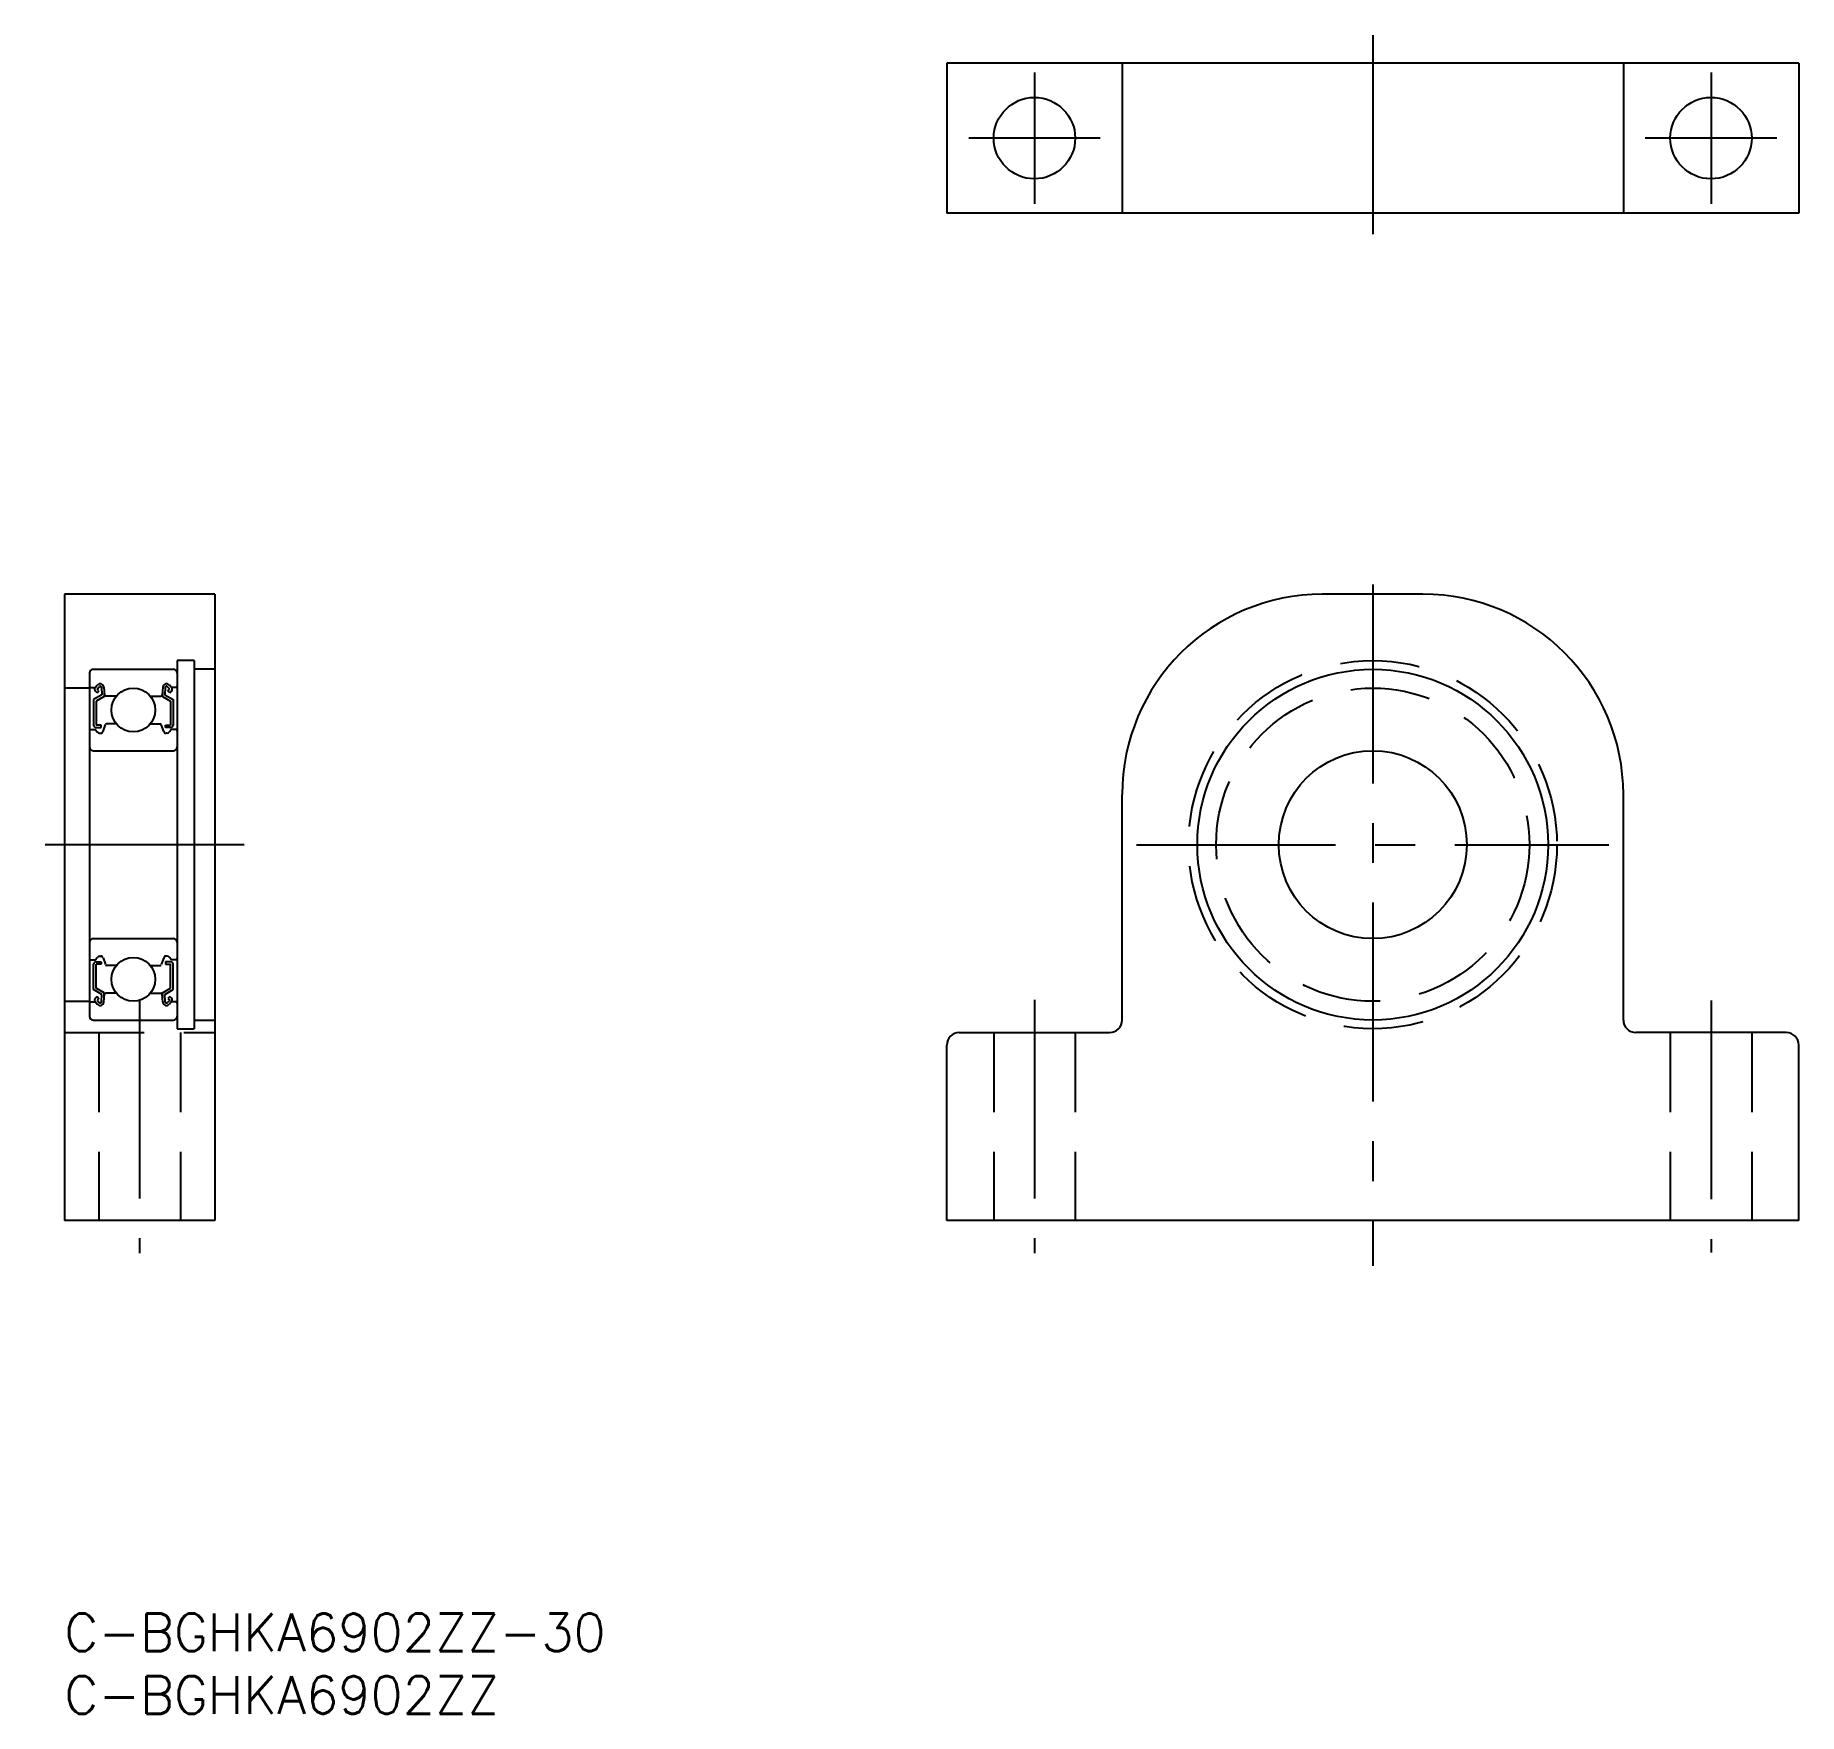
# Model space of a CAD drawing. Extents: x -2 to 138, y -8 to 126.
import ezdxf
from ezdxf.enums import TextEntityAlignment as Align

# ---------------------------------------------------------------- set-up
doc = ezdxf.new("R2010")
doc.units = 0
doc.header["$LTSCALE"] = 0.5
doc.linetypes.add('CENTER', pattern=[50.8, 31.75, -6.35, 6.35, -6.35])
doc.linetypes.add('DASHED', pattern=[19.05, 12.7, -6.35])
doc.layers.get('0').update_dxf_attribs({"linetype": 'CONTINUOUS'})
doc.layers.add('CENTER', color=1, linetype='CENTER')
doc.styles.get("Standard").update_dxf_attribs({"font": 'txt.shx', "height": 3, "bigfont": 'bigfont.shx'})

msp = doc.modelspace()

# ---------------------------------------------------------------- linework, layer by layer
at = {"color": 7, "linetype": 'CONTINUOUS'}
for p, q in [((70.42, 123.8), (70.42, 111.8)), ((138.42, 123.8), (70.42, 123.8)), ((84.42, 123.8), (84.42, 111.8)), ((124.42, 123.8), (124.42, 111.8)), ((138.42, 123.8), (138.42, 111.8)), ((138.42, 111.8), (70.42, 111.8)), ((0, 81.39), (0, 31.39)), ((12, 81.39), (0, 81.39)), ((12, 81.39), (12, 31.39)), ((108.42, 81.39), (100.42, 81.39)), ((9, 76.09), (9, 46.69)), ((10.35, 76.09), (9, 76.09)), ((10.35, 76.09), (10.35, 46.69)), ((2, 75.09), (2, 47.69)), ((2.3, 75.39), (8.7, 75.39)), ((12, 75.39), (10.35, 75.39)), ((2, 73.89), (0, 73.89)), ((2.1, 73.94), (2.46, 73.94)), ((2.98, 73.34), (2.33, 72.97)), ((2.45, 73.93), (2.62, 74.13)), ((2.6, 73.52), (2.46, 73.66)), ((3.18, 73.23), (2.53, 72.85)), ((2.6, 73.8), (2.77, 74)), ((2.74, 73.66), (2.6, 73.8)), ((2.6, 73.52), (2.74, 73.66)), ((2.95, 73.94), (2.98, 73.34)), ((3.15, 73.97), (3.2, 73.33)), ((3.18, 73.59), (3.18, 73.23)), ((4.14, 73.24), (3.3, 73.24)), ((6.86, 73.24), (7.7, 73.24)), ((7.85, 73.97), (7.8, 73.33)), ((7.82, 73.59), (7.82, 73.23)), ((7.82, 73.23), (8.47, 72.85)), ((8.05, 73.94), (8.02, 73.34)), ((8.02, 73.34), (8.67, 72.97)), ((8.4, 73.8), (8.23, 74)), ((8.26, 73.66), (8.4, 73.8)), ((8.4, 73.52), (8.26, 73.66)), ((8.55, 73.93), (8.38, 74.13)), ((8.4, 73.52), (8.54, 73.66)), ((8.9, 73.94), (8.54, 73.94)), ((2.33, 72.97), (2.33, 70.94)), ((2.53, 72.85), (2.53, 70.94)), ((8.47, 72.85), (8.47, 70.94)), ((8.67, 72.97), (8.67, 70.94)), ((2.1, 70.59), (2.45, 70.59)), ((2.45, 70.59), (2.64, 70.36)), ((2.93, 70.94), (2.53, 70.94)), ((2.53, 70.74), (2.93, 70.74)), ((2.93, 70.74), (2.93, 70.94)), ((3.08, 70.42), (3.28, 70.98)), ((4.14, 71.04), (3.37, 71.04)), ((6.86, 71.04), (7.63, 71.04)), ((7.92, 70.42), (7.72, 70.98)), ((8.07, 70.94), (8.47, 70.94)), ((8.07, 70.74), (8.07, 70.94)), ((8.47, 70.74), (8.07, 70.74)), ((8.55, 70.59), (8.36, 70.36)), ((8.9, 70.59), (8.55, 70.59)), ((2.79, 70.29), (2.89, 70.29)), ((8.21, 70.29), (8.11, 70.29)), ((2.3, 68.89), (8.7, 68.89)), ((84.42, 47.39), (84.42, 65.39)), ((124.42, 47.39), (124.42, 65.39)), ((2.3, 53.89), (8.7, 53.89)), ((2.1, 52.19), (2.45, 52.19)), ((2.45, 52.19), (2.64, 52.42)), ((2.79, 52.49), (2.89, 52.49)), ((3.08, 52.36), (3.28, 51.81)), ((7.92, 52.36), (7.72, 51.81)), ((8.21, 52.49), (8.11, 52.49)), ((8.55, 52.19), (8.36, 52.42)), ((8.9, 52.19), (8.55, 52.19)), ((2.33, 49.82), (2.33, 51.84)), ((2.53, 52.04), (2.93, 52.04)), ((2.53, 49.93), (2.53, 51.84)), ((2.93, 51.84), (2.53, 51.84)), ((2.93, 52.04), (2.93, 51.84)), ((4.14, 51.74), (3.37, 51.74)), ((6.86, 51.74), (7.63, 51.74)), ((8.47, 52.04), (8.07, 52.04)), ((8.07, 52.04), (8.07, 51.84)), ((8.07, 51.84), (8.47, 51.84)), ((8.47, 49.93), (8.47, 51.84)), ((8.67, 49.82), (8.67, 51.84)), ((2.98, 49.44), (2.33, 49.82)), ((2.6, 49.27), (2.46, 49.13)), ((3.18, 49.56), (2.53, 49.93)), ((2.6, 49.27), (2.74, 49.12)), ((2.95, 48.84), (2.98, 49.44)), ((3.15, 48.82), (3.2, 49.45)), ((3.18, 49.2), (3.18, 49.56)), ((4.14, 49.54), (3.3, 49.54)), ((6.86, 49.54), (7.7, 49.54)), ((7.85, 48.82), (7.8, 49.45)), ((7.82, 49.56), (8.47, 49.93)), ((7.82, 49.2), (7.82, 49.56)), ((8.02, 49.44), (8.67, 49.82)), ((8.05, 48.84), (8.02, 49.44)), ((8.4, 49.27), (8.26, 49.12)), ((8.4, 49.27), (8.54, 49.13)), ((0, 48.89), (2, 48.89)), ((2.1, 48.84), (2.46, 48.84)), ((2.45, 48.86), (2.62, 48.65)), ((2.74, 49.12), (2.6, 48.98)), ((2.6, 48.98), (2.77, 48.78)), ((8.4, 48.98), (8.23, 48.78)), ((8.26, 49.12), (8.4, 48.98)), ((8.55, 48.86), (8.38, 48.65)), ((8.9, 48.84), (8.54, 48.84)), ((2.3, 47.39), (8.7, 47.39)), ((9, 46.69), (10.35, 46.69)), ((10.35, 47.39), (12, 47.39)), ((70.42, 31.39), (70.42, 45.39)), ((71.42, 46.39), (83.42, 46.39)), ((137.42, 46.39), (125.42, 46.39)), ((138.42, 31.39), (138.42, 45.39)), ((12, 31.39), (0, 31.39)), ((138.42, 31.39), (70.42, 31.39))]:
    msp.add_line(p, q, dxfattribs=at)
at = {"color": 3, "linetype": 'DASHED'}
for p, q in [((0, 46.39), (12, 46.39)), ((2.75, 46.39), (2.75, 31.39)), ((9.25, 46.39), (9.25, 31.39)), ((74.17, 46.39), (74.17, 31.39)), ((80.67, 46.39), (80.67, 31.39)), ((128.17, 46.39), (128.17, 31.39)), ((134.67, 46.39), (134.67, 31.39))]:
    msp.add_line(p, q, dxfattribs=at)
at = {"color": 7, "linetype": 'CONTINUOUS'}
for centre, radius in [((77.42, 117.8), 3.25), ((131.42, 117.8), 3.25), ((104.42, 61.39), 14), ((5.5, 72.14), 1.75), ((104.42, 61.39), 7.5), ((5.5, 50.64), 1.75)]:
    msp.add_circle(centre, radius, dxfattribs=at)
at = {"color": 3, "linetype": 'DASHED'}
for radius in [14.7, 12.5]:
    msp.add_circle((104.42, 61.39), radius, dxfattribs=at)
at = {"color": 7, "linetype": 'CONTINUOUS'}
for centre, radius, start, end in [((100.42, 65.39), 16, 90, 180), ((108.42, 65.39), 16, 0, 90), ((2.3, 75.09), 0.3, 90, 180), ((8.7, 75.09), 0.3, 360, 90), ((2.1, 74.04), 0.1, 180, 270), ((2.6, 73.8), 0.2, 140.1364, 224.998), ((2.85, 73.94), 0.3, 4.9347, 140.1364), ((2.85, 73.94), 0.1, 3.1017, 139.9503), ((3.3, 73.34), 0.1, 184.9347, 270), ((7.7, 73.34), 0.1, 270, 355.0653), ((8.15, 73.94), 0.3, 39.8636, 175.0653), ((8.15, 73.94), 0.1, 40.0497, 176.8983), ((8.4, 73.8), 0.2, 315.002, 39.8636), ((8.9, 74.04), 0.1, 270, 360), ((2.1, 70.49), 0.1, 90, 180), ((2.53, 70.94), 0.2, 180, 270), ((2.89, 70.49), 0.2, 270, 339.9926), ((3.37, 70.94), 0.1, 90, 159.9926), ((7.63, 70.94), 0.1, 20.0074, 90), ((8.11, 70.49), 0.2, 200.0074, 270), ((8.47, 70.94), 0.2, 270, 0), ((8.9, 70.49), 0.1, 0, 90), ((2.3, 69.19), 0.3, 180, 270), ((2.79, 70.49), 0.2, 219.9772, 270), ((8.21, 70.49), 0.2, 270, 320.0228), ((8.7, 69.19), 0.3, 270, 0), ((2.3, 53.59), 0.3, 90, 180), ((8.7, 53.59), 0.3, 0, 90), ((2.1, 52.29), 0.1, 180, 270), ((2.79, 52.29), 0.2, 90, 140.0228), ((2.89, 52.29), 0.2, 20.0074, 90), ((8.11, 52.29), 0.2, 90, 159.9926), ((8.21, 52.29), 0.2, 39.9772, 90), ((8.9, 52.29), 0.1, 270, 0), ((2.53, 51.84), 0.2, 90, 180), ((3.37, 51.84), 0.1, 200.0074, 270), ((7.63, 51.84), 0.1, 270, 339.9926), ((8.47, 51.84), 0.2, 0, 90), ((3.3, 49.44), 0.1, 90, 175.0653), ((7.7, 49.44), 0.1, 4.9347, 90), ((2.1, 48.74), 0.1, 90, 180), ((2.6, 48.98), 0.2, 135.002, 219.8636), ((2.85, 48.84), 0.3, 219.8636, 355.0653), ((2.85, 48.85), 0.1, 220.0497, 356.8983), ((8.15, 48.84), 0.3, 184.9347, 320.1364), ((8.15, 48.85), 0.1, 183.1017, 319.9503), ((8.4, 48.98), 0.2, 320.1364, 44.998), ((8.9, 48.74), 0.1, 0, 90), ((2.3, 47.69), 0.3, 180, 270), ((8.7, 47.69), 0.3, 270, 0), ((83.42, 47.39), 1, 270, 0), ((125.42, 47.39), 1, 180, 270), ((71.42, 45.39), 1, 90, 180), ((137.42, 45.39), 1, 0, 90)]:
    msp.add_arc(centre, radius, start, end, dxfattribs=at)
at = {"layer": 'CENTER', "color": 1, "linetype": 'CENTER'}
for p, q in [((104.42, 126.02), (104.42, 109.59)), ((77.42, 123.05), (77.42, 112.55)), ((131.42, 123.05), (131.42, 112.55)), ((82.67, 117.8), (72.17, 117.8)), ((136.67, 117.8), (126.17, 117.8)), ((104.42, 82.16), (104.42, 27.77)), ((14.33, 61.39), (-2.33, 61.39)), ((85.57, 61.39), (123.27, 61.39)), ((6, 49.01), (6, 28.78)), ((77.42, 49.01), (77.42, 28.78)), ((131.42, 48.95), (131.42, 28.83))]:
    msp.add_line(p, q, dxfattribs=at)

# ---------------------------------------------------------------- texts
at = {"color": 7, "linetype": 'CONTINUOUS'}
for s, p in [('C-BGHKA6902ZZ-30', (0, 0)), ('C-BGHKA6902ZZ', (0, -5))]:
    msp.add_text(s, height=3, dxfattribs=at).set_placement(p, align=Align.TOP_LEFT)

doc.saveas('drawing.dxf')
